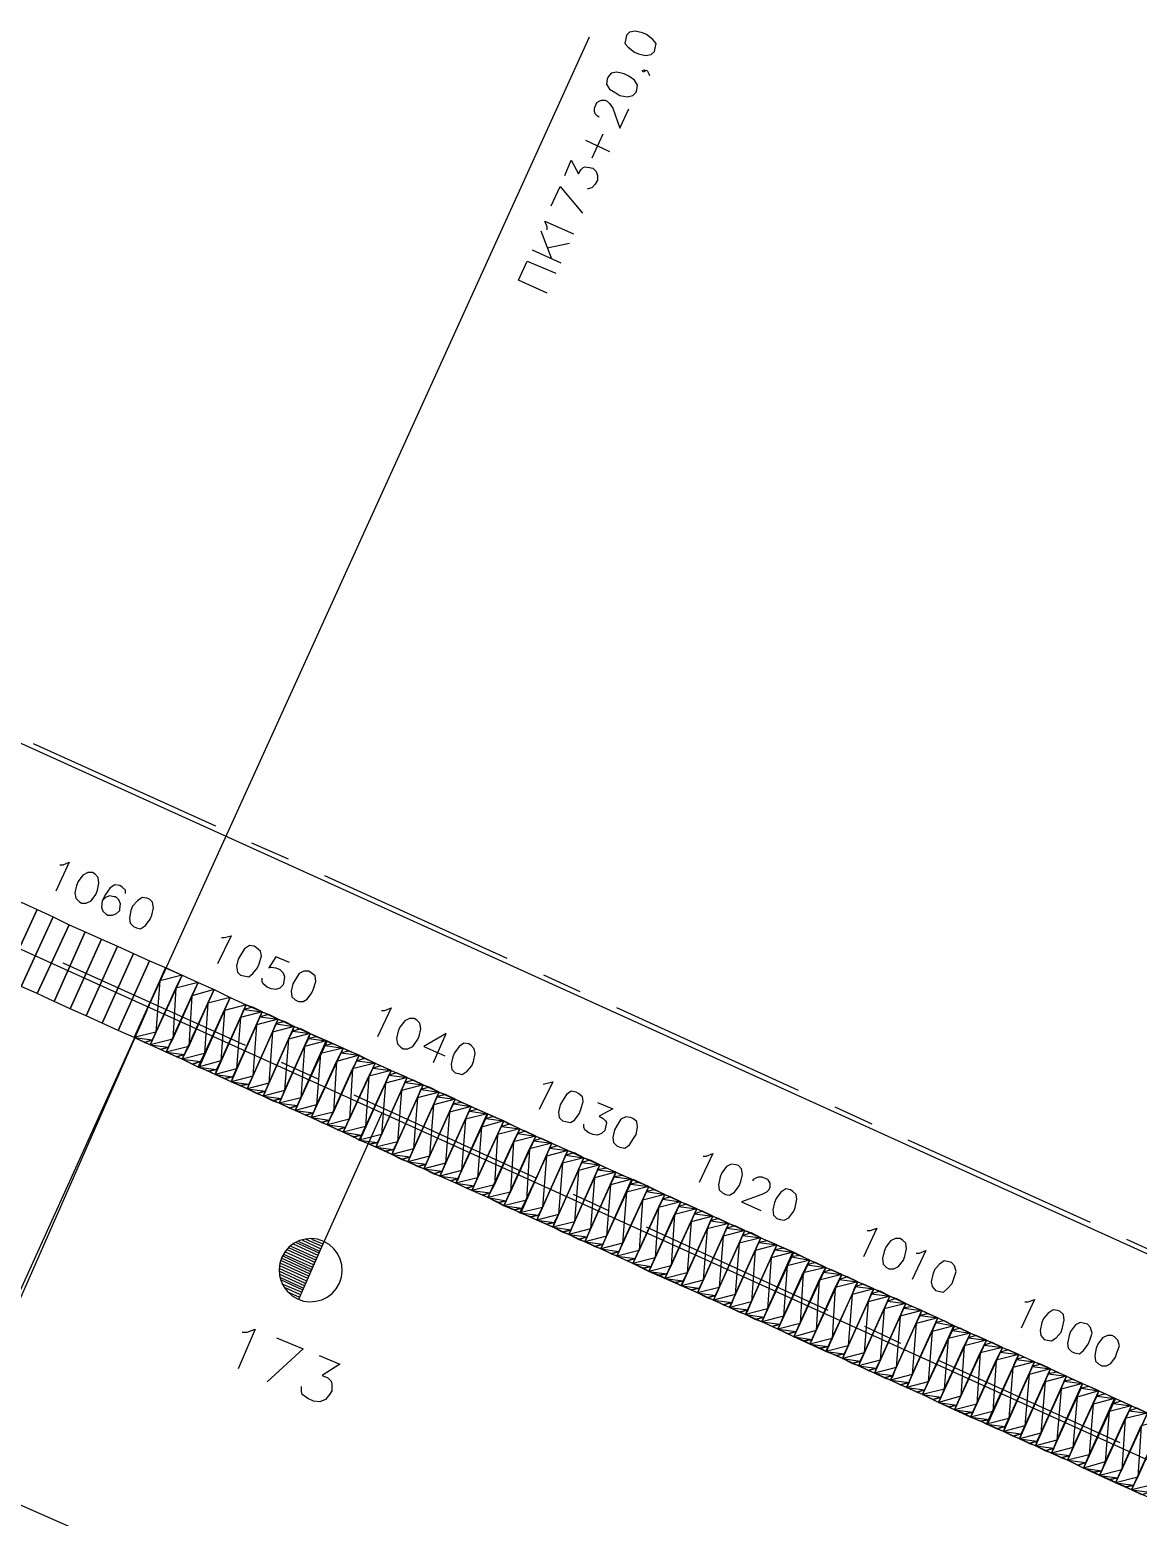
# Model space of a CAD drawing. Header units: millimetres. Extents: x 1 to 1188, y 1 to 840.
# Drawn here: x 347.3 to 435.3, y 552.1 to 670.1 of the extents above; entities that cross this region are included whole.
import ezdxf

# ---------------------------------------------------------------- set-up
doc = ezdxf.new("R2010")
doc.units = ezdxf.units.MM
doc.layers.add('GEOMETRY', color=7, linetype='Continuous')
doc.layers.add('TEXT_OUTLINE', color=7, linetype='Continuous')

msp = doc.modelspace()

# ---------------------------------------------------------------- linework, layer by layer
at = {"layer": 'GEOMETRY'}
for points in [[(46.62, 749.5), (449.59, 566.87)], [(40.2, 736.04), (457.65, 546.87)], [(356.88, 592.91), (391.74, 669.55)], [(396.06, 666.95), (396.12, 666.82), (395.99, 666.76), (395.93, 666.88), (396.06, 666.95), (396.31, 666.88), (396.44, 666.63), (396.5, 666.5)], [(392.5, 663.2), (392.37, 663.26), (392.18, 663.46), (392.12, 663.65), (392.12, 663.9), (392.31, 664.34), (392.5, 664.47), (392.69, 664.53), (392.94, 664.53), (393.14, 664.47), (393.33, 664.28), (393.58, 663.9), (394.15, 662.31), (394.85, 663.84)], [(391.42, 661.36), (393.33, 660.47)], [(391.93, 659.96), (392.82, 661.87)], [(389.77, 658.57), (390.28, 659.77), (390.85, 658.69), (391.04, 659.01), (391.23, 659.2), (391.36, 659.26), (391.74, 659.2), (391.99, 659.14), (392.25, 658.88), (392.37, 658.57), (392.37, 658.18), (392.18, 657.87), (391.93, 657.61), (391.8, 657.55), (391.55, 657.49)], [(388.69, 656.15), (389.39, 657.68), (391.17, 655.58)], [(388.37, 654.25), (388.37, 654.5), (388.18, 654.95), (390.47, 653.93)], [(387.87, 654.18), (388.69, 652.03)], [(387.17, 652.66), (389.45, 651.64)], [(390.15, 653.17), (388.37, 652.79)], [(388.37, 649.23), (386.09, 650.25), (386.79, 651.77), (389.07, 650.82)], [(362.08, 606.94), (347.61, 613.48)], [(367.86, 604.34), (364.94, 605.61)], [(349.7, 603.89), (349.96, 603.89), (350.46, 604.08), (349.38, 601.8)], [(385.2, 596.46), (370.72, 603)], [(354.91, 601.61), (354.91, 601.86), (354.65, 602.11), (354.46, 602.24), (354.08, 602.3), (353.7, 602.05), (353.32, 601.54), (353.07, 601.03), (353, 600.53), (353.13, 600.21), (353.38, 599.96), (353.51, 599.89), (353.89, 599.89), (354.21, 600.02), (354.46, 600.27), (354.46, 600.4), (354.53, 600.78), (354.4, 601.1), (354.15, 601.35), (354.02, 601.35), (353.64, 601.42), (353.32, 601.29), (353.07, 601.03)], [(350.46, 599.13), (347.92, 593.67)], [(362.53, 598.11), (362.78, 598.11), (363.29, 598.24), (362.21, 596.02)], [(364.43, 589.54), (349.96, 596.08)], [(364.43, 589.54), (349.96, 596.08)], [(367.93, 596.14), (366.85, 596.59), (366.28, 595.7), (366.47, 595.76), (366.85, 595.7), (367.16, 595.57), (367.42, 595.32), (367.54, 595), (367.48, 594.62), (367.42, 594.37), (367.16, 594.11), (366.85, 593.99), (366.47, 594.05), (366.15, 594.18), (365.83, 594.43), (365.77, 594.62), (365.77, 594.88)], [(390.98, 593.8), (388.12, 595.13)], [(356.62, 592.33), (339.61, 554.81)], [(356.62, 592.33), (339.99, 554.62)], [(363.23, 593.35), (360.75, 587.83)], [(375.23, 592.33), (375.48, 592.33), (375.99, 592.53), (374.91, 590.24)], [(408.31, 585.98), (393.9, 592.53)], [(379.36, 588.21), (380.37, 590.49), (378.59, 589.48), (380.24, 588.72)], [(370.21, 586.87), (367.29, 588.21)], [(370.21, 586.87), (367.29, 588.21)], [(375.99, 587.57), (373.51, 582.05)], [(388.06, 586.49), (388.37, 586.56), (388.82, 586.68), (387.74, 584.46)], [(387.55, 579), (373.07, 585.6)], [(387.55, 579), (373.07, 585.6)], [(369.64, 571.7), (375.29, 584.21)], [(392.37, 585.03), (393.58, 584.53), (392.5, 583.95), (392.82, 583.76), (393.01, 583.57), (393.07, 583.44), (393.01, 583.06), (392.94, 582.81), (392.69, 582.56), (392.37, 582.43), (391.99, 582.49), (391.68, 582.62), (391.36, 582.87), (391.29, 583.06), (391.29, 583.32)], [(414.15, 583.32), (411.23, 584.65)], [(388.75, 581.79), (386.28, 576.27)], [(431.49, 575.51), (417.01, 582.05)], [(400.76, 580.78), (401.01, 580.78), (401.52, 580.97), (400.44, 578.68)], [(404.69, 578.81), (404.76, 578.94), (404.95, 579.06), (405.14, 579.13), (405.39, 579.13), (405.84, 578.94), (405.96, 578.75), (406.03, 578.62), (406.03, 578.3), (405.96, 578.11), (405.77, 577.92), (405.39, 577.73), (403.8, 577.16), (405.33, 576.46)], [(393.33, 576.4), (390.47, 577.73)], [(393.33, 576.4), (390.47, 577.73)], [(401.52, 576.02), (399.04, 570.49)], [(410.66, 568.52), (396.25, 575.13)], [(410.66, 568.52), (396.25, 575.13)], [(413.77, 574.87), (414.03, 574.87), (414.53, 575.06), (413.46, 572.78)], [(370.02, 572.52), (367.93, 573.48)], [(370.08, 572.71), (368.05, 573.6)], [(370.21, 572.9), (368.24, 573.79)], [(370.28, 573.09), (368.43, 573.92)], [(370.66, 573.98), (368.63, 569.41)], [(370.34, 573.22), (368.69, 573.98)], [(370.4, 573.41), (368.94, 574.11)], [(370.53, 573.6), (369.26, 574.17)], [(370.59, 573.79), (369.7, 574.17)], [(437.27, 572.84), (434.35, 574.17)], [(369.51, 571.44), (367.29, 572.46)], [(369.58, 571.63), (367.35, 572.65)], [(369.7, 571.76), (367.42, 572.84)], [(369.77, 571.95), (367.48, 572.97)], [(369.83, 572.14), (367.61, 573.16)], [(369.96, 572.33), (367.74, 573.35)], [(417.65, 573.09), (417.9, 573.09), (418.41, 573.28), (417.33, 571)], [(369.39, 571.06), (367.16, 572.08)], [(369.26, 570.87), (367.16, 571.83)], [(369.2, 570.68), (367.16, 571.63)], [(369.13, 570.49), (367.16, 571.38)], [(369.45, 571.25), (367.23, 572.27)], [(369.01, 570.3), (367.23, 571.13)], [(368.94, 570.17), (367.29, 570.94)], [(368.88, 569.98), (367.35, 570.62)], [(368.75, 569.79), (367.54, 570.36)], [(368.69, 569.6), (367.8, 569.98)], [(414.28, 570.24), (411.8, 564.71)], [(426.28, 569.22), (426.54, 569.22), (427.04, 569.41), (425.97, 567.13)], [(364.18, 566.81), (364.56, 566.81), (365.2, 567.06), (363.86, 563.89)], [(416.44, 565.92), (413.58, 567.25)], [(416.44, 565.92), (413.58, 567.25)], [(366.91, 566.36), (369.01, 565.48), (366.15, 562.87)], [(370.28, 564.97), (371.93, 564.27), (370.53, 563.38), (370.97, 563.19), (371.23, 562.93), (371.29, 562.68), (371.29, 562.17), (371.1, 561.86), (370.78, 561.47), (370.34, 561.28), (369.83, 561.35), (369.39, 561.54), (368.94, 561.86), (368.88, 562.11), (368.88, 562.49)], [(433.84, 558.04), (419.36, 564.59)], [(433.84, 558.04), (419.36, 564.59)], [(427.04, 564.46), (424.57, 558.93)], [(339.1, 556.39), (488.07, 490.73)]]:
    msp.add_lwpolyline(points, dxfattribs=at)
for points in [[(394.6, 669.42), (394.53, 669.04), (394.79, 668.73), (395.29, 668.34), (395.61, 668.22), (396.18, 668.09), (396.63, 668.15), (396.88, 668.41), (396.95, 668.66), (397.01, 669.04), (396.76, 669.36), (396.25, 669.74), (395.93, 669.87), (395.36, 670), (394.91, 669.93), (394.66, 669.68)], [(393.14, 666.19), (393.07, 665.8), (393.33, 665.42), (393.83, 665.11), (394.15, 664.92), (394.72, 664.79), (395.17, 664.92), (395.42, 665.17), (395.48, 665.36), (395.55, 665.74), (395.29, 666.12), (394.85, 666.44), (394.47, 666.63), (393.9, 666.76), (393.45, 666.69), (393.2, 666.38)], [(352.31, 603.26), (351.92, 603.26), (351.54, 603.07), (351.16, 602.56), (351.03, 602.24), (350.91, 601.67), (350.97, 601.23), (351.23, 600.97), (351.42, 600.84), (351.8, 600.84), (352.18, 601.03), (352.56, 601.54), (352.69, 601.86), (352.81, 602.43), (352.75, 602.88), (352.5, 603.13)], [(346.65, 600.91), (347.92, 600.34), (345.38, 594.81), (344.11, 595.38)], [(356.62, 601.23), (356.24, 601.29), (355.86, 601.03), (355.48, 600.59), (355.35, 600.27), (355.23, 599.64), (355.29, 599.26), (355.54, 599), (355.8, 598.88), (356.12, 598.81), (356.5, 599.07), (356.88, 599.57), (357, 599.89), (357.13, 600.46), (357.07, 600.91), (356.81, 601.16)], [(347.92, 600.34), (349.19, 599.76), (346.65, 594.24), (345.38, 594.81)], [(349.19, 599.76), (350.46, 599.13), (347.92, 593.67), (346.65, 594.24)], [(350.46, 599.13), (351.73, 598.56), (349.26, 593.03), (347.92, 593.67)], [(351.73, 598.56), (353, 597.99), (350.53, 592.46), (349.26, 593.03)], [(353, 597.99), (354.27, 597.42), (351.8, 591.89), (350.53, 592.46)], [(354.27, 597.42), (355.54, 596.84), (353.07, 591.32), (351.8, 591.89)], [(365.13, 597.42), (364.75, 597.48), (364.37, 597.23), (364.05, 596.72), (363.86, 596.4), (363.73, 595.83), (363.8, 595.38), (364.05, 595.13), (364.31, 595.07), (364.69, 595), (365.01, 595.26), (365.39, 595.7), (365.51, 596.02), (365.7, 596.65), (365.64, 597.03), (365.32, 597.29)], [(355.54, 596.84), (356.81, 596.27), (354.34, 590.75), (353.07, 591.32)], [(356.81, 596.27), (358.15, 595.7), (355.61, 590.18), (354.34, 590.75)], [(358.15, 595.7), (359.42, 595.13), (356.88, 589.6), (355.61, 590.18)], [(359.42, 595.13), (360.69, 594.56), (358.15, 589.03), (356.88, 589.6)], [(359.42, 595.13), (357.64, 594.68), (357.32, 590.62)], [(358.08, 595.7), (359.42, 595.13), (357.64, 594.68)], [(359.42, 595.13), (360.69, 594.56), (358.91, 594.11)], [(369.45, 595.45), (369.07, 595.45), (368.69, 595.26), (368.37, 594.75), (368.18, 594.43), (368.05, 593.86), (368.12, 593.41), (368.37, 593.16), (368.63, 593.03), (369.01, 593.03), (369.32, 593.22), (369.7, 593.73), (369.83, 594.05), (370.02, 594.62), (369.96, 595.07), (369.64, 595.32)], [(357.64, 594.68), (357.32, 590.62), (355.61, 590.18)], [(358.91, 594.11), (358.66, 590.05), (356.88, 589.6)], [(360.69, 594.56), (361.96, 593.99), (359.42, 588.46), (358.15, 589.03)], [(360.69, 594.56), (358.91, 594.11), (358.66, 590.05)], [(361.96, 593.99), (363.23, 593.35), (360.69, 587.83), (359.42, 588.46)], [(361.96, 593.99), (360.18, 593.48), (359.93, 589.48)], [(360.69, 594.56), (361.96, 593.99), (360.18, 593.48)], [(361.96, 593.99), (363.23, 593.35), (361.45, 592.91)], [(360.18, 593.48), (359.93, 589.48), (358.15, 589.03)], [(361.45, 592.91), (361.19, 588.91), (359.42, 588.46)], [(362.78, 592.33), (362.47, 588.33), (360.69, 587.83)], [(363.23, 593.35), (364.5, 592.78), (362.02, 587.26), (360.75, 587.83)], [(363.23, 593.35), (361.45, 592.91), (361.19, 588.91)], [(364.5, 592.78), (365.77, 592.21), (363.29, 586.68), (362.02, 587.26)], [(364.5, 592.78), (362.78, 592.33), (362.47, 588.33)], [(363.23, 593.35), (364.5, 592.78), (362.78, 592.33)], [(364.31, 592.4), (365.77, 592.21), (364.05, 591.76)], [(364.5, 592.78), (365.01, 592.59), (364.31, 592.4)], [(365.01, 592.59), (364.31, 592.4), (365.77, 592.21)], [(364.05, 591.76), (363.73, 587.7), (362.02, 587.26)], [(365.77, 592.21), (367.04, 591.64), (364.56, 586.11), (363.29, 586.68)], [(365.32, 591.19), (365.01, 587.13), (363.29, 586.68)], [(365.77, 592.21), (364.05, 591.76), (363.73, 587.7)], [(367.04, 591.64), (368.31, 591.07), (365.83, 585.54), (364.56, 586.11)], [(367.04, 591.64), (365.32, 591.19), (365.01, 587.13)], [(365.58, 591.83), (367.04, 591.64), (365.32, 591.19)], [(365.77, 592.21), (366.28, 592.02), (365.58, 591.83)], [(366.28, 592.02), (365.58, 591.83), (367.04, 591.64)], [(366.85, 591.26), (368.31, 591.07), (366.59, 590.62)], [(367.04, 591.64), (367.54, 591.45), (366.85, 591.26)], [(367.54, 591.45), (366.85, 591.26), (368.31, 591.07)], [(377.83, 591.7), (377.45, 591.7), (377.07, 591.51), (376.69, 591), (376.56, 590.68), (376.43, 590.11), (376.5, 589.67), (376.75, 589.41), (376.94, 589.29), (377.32, 589.29), (377.71, 589.48), (378.09, 589.99), (378.21, 590.3), (378.34, 590.88), (378.28, 591.32), (378.02, 591.57)], [(357.32, 590.62), (355.61, 590.18), (357.07, 589.99)], [(355.61, 590.18), (357.07, 589.99), (356.43, 589.79)], [(356.43, 589.79), (357.07, 589.99), (356.88, 589.6)], [(358.66, 590.05), (356.88, 589.6), (358.34, 589.41)], [(366.59, 590.62), (366.28, 586.56), (364.56, 586.11)], [(368.31, 591.07), (369.58, 590.49), (367.1, 584.97), (365.83, 585.54)], [(367.86, 590.05), (367.54, 585.98), (365.83, 585.54)], [(368.31, 591.07), (366.59, 590.62), (366.28, 586.56)], [(369.58, 590.49), (370.91, 589.92), (368.37, 584.4), (367.1, 584.97)], [(369.58, 590.49), (367.86, 590.05), (367.54, 585.98)], [(368.18, 590.68), (369.58, 590.49), (367.86, 590.05)], [(368.31, 591.07), (368.82, 590.88), (368.18, 590.68)], [(368.82, 590.88), (368.18, 590.68), (369.58, 590.49)], [(369.45, 590.11), (370.85, 589.92), (369.13, 589.48)], [(369.58, 590.49), (370.08, 590.24), (369.45, 590.11)], [(370.08, 590.24), (369.45, 590.11), (370.85, 589.92)], [(356.88, 589.6), (358.34, 589.41), (357.7, 589.22)], [(357.7, 589.22), (358.34, 589.41), (358.15, 589.03)], [(359.93, 589.48), (358.15, 589.03), (359.61, 588.84)], [(358.15, 589.03), (359.61, 588.84), (358.97, 588.65)], [(358.97, 588.65), (359.61, 588.84), (359.42, 588.46)], [(361.19, 588.91), (359.42, 588.46), (360.88, 588.27)], [(369.13, 589.48), (368.82, 585.41), (367.1, 584.97)], [(370.91, 589.92), (372.18, 589.35), (369.64, 583.83), (368.37, 584.4)], [(370.4, 588.91), (370.08, 584.84), (368.37, 584.4)], [(370.85, 589.92), (369.13, 589.48), (368.82, 585.41)], [(372.18, 589.35), (373.45, 588.78), (370.91, 583.25), (369.64, 583.83)], [(372.18, 589.35), (370.4, 588.91), (370.08, 584.84)], [(370.72, 589.54), (372.18, 589.35), (370.4, 588.91)], [(370.85, 589.92), (371.36, 589.67), (370.72, 589.54)], [(371.36, 589.67), (370.72, 589.54), (372.18, 589.35)], [(371.99, 588.97), (373.45, 588.78), (371.67, 588.27)], [(372.18, 589.35), (372.63, 589.1), (371.99, 588.97)], [(372.63, 589.1), (371.99, 588.97), (373.45, 588.78)], [(382.15, 589.67), (381.77, 589.73), (381.39, 589.48), (381.01, 588.97), (380.88, 588.65), (380.75, 588.08), (380.82, 587.64), (381.07, 587.38), (381.33, 587.32), (381.64, 587.26), (382.02, 587.51), (382.4, 587.95), (382.53, 588.27), (382.66, 588.91), (382.59, 589.29), (382.34, 589.54)], [(359.42, 588.46), (360.88, 588.27), (360.24, 588.08)], [(360.24, 588.08), (360.88, 588.27), (360.69, 587.83)], [(362.47, 588.33), (360.69, 587.83), (362.15, 587.64)], [(360.69, 587.83), (362.15, 587.64), (361.51, 587.51)], [(361.51, 587.51), (362.15, 587.64), (362.02, 587.26)], [(363.73, 587.7), (362.02, 587.26), (363.42, 587.06)], [(371.67, 588.27), (371.42, 584.27), (369.64, 583.83)], [(373.45, 588.78), (374.72, 588.14), (372.18, 582.68), (370.91, 583.25)], [(372.94, 587.7), (372.69, 583.7), (370.91, 583.25)], [(373.45, 588.78), (371.67, 588.27), (371.42, 584.27)], [(374.72, 588.14), (375.99, 587.57), (373.51, 582.05), (372.18, 582.68)], [(374.72, 588.14), (372.94, 587.7), (372.69, 583.7)], [(373.26, 588.33), (374.72, 588.14), (372.94, 587.7)], [(373.45, 588.78), (373.89, 588.53), (373.26, 588.33)], [(373.89, 588.53), (373.26, 588.33), (374.72, 588.14)], [(374.53, 587.76), (375.99, 587.57), (374.21, 587.13)], [(374.72, 588.14), (375.17, 587.95), (374.53, 587.76)], [(375.17, 587.95), (374.53, 587.76), (375.99, 587.57)], [(362.02, 587.26), (363.42, 587.06), (362.78, 586.94)], [(362.78, 586.94), (363.42, 587.06), (363.29, 586.68)], [(365.01, 587.13), (363.29, 586.68), (364.69, 586.49)], [(363.29, 586.68), (364.69, 586.49), (364.05, 586.37)], [(364.05, 586.37), (364.69, 586.49), (364.56, 586.11)], [(366.28, 586.56), (364.56, 586.11), (366.02, 585.92)], [(374.21, 587.13), (373.96, 583.13), (372.18, 582.68)], [(375.55, 586.56), (375.23, 582.49), (373.45, 582.05)], [(375.99, 587.57), (377.26, 587), (374.78, 581.48), (373.51, 582.05)], [(375.99, 587.57), (374.21, 587.13), (373.96, 583.13)], [(377.26, 587), (378.53, 586.43), (376.05, 580.91), (374.78, 581.48)], [(377.26, 587), (375.55, 586.56), (375.23, 582.49)], [(375.8, 587.19), (377.26, 587), (375.55, 586.56)], [(375.99, 587.57), (376.43, 587.38), (375.8, 587.19)], [(376.43, 587.38), (375.8, 587.19), (377.26, 587)], [(378.53, 586.43), (379.8, 585.86), (377.32, 580.33), (376.05, 580.91)], [(378.53, 586.43), (376.82, 585.98), (376.5, 581.92)], [(377.07, 586.62), (378.53, 586.43), (376.82, 585.98)], [(377.26, 587), (377.77, 586.81), (377.07, 586.62)], [(377.77, 586.81), (377.07, 586.62), (378.53, 586.43)], [(378.53, 586.43), (379.04, 586.24), (378.34, 586.05)], [(364.56, 586.11), (366.02, 585.92), (365.32, 585.73)], [(365.32, 585.73), (366.02, 585.92), (365.83, 585.54)], [(367.54, 585.98), (365.83, 585.54), (367.29, 585.35)], [(365.83, 585.54), (367.29, 585.35), (366.59, 585.16)], [(366.59, 585.16), (367.29, 585.35), (367.1, 584.97)], [(368.82, 585.41), (367.1, 584.97), (368.56, 584.78)], [(376.82, 585.98), (376.5, 581.92), (374.78, 581.48)], [(378.09, 585.41), (377.77, 581.35), (376.05, 580.91)], [(379.8, 585.86), (381.07, 585.29), (378.59, 579.76), (377.32, 580.33)], [(379.8, 585.86), (378.09, 585.41), (377.77, 581.35)], [(378.34, 586.05), (379.8, 585.86), (378.09, 585.41)], [(379.04, 586.24), (378.34, 586.05), (379.8, 585.86)], [(381.07, 585.29), (382.34, 584.72), (379.86, 579.19), (378.59, 579.76)], [(381.07, 585.29), (379.36, 584.84), (379.04, 580.78)], [(379.61, 585.48), (381.07, 585.29), (379.36, 584.84)], [(379.8, 585.86), (380.31, 585.67), (379.61, 585.48)], [(380.31, 585.67), (379.61, 585.48), (381.07, 585.29)], [(381.07, 585.29), (381.58, 585.03), (380.94, 584.91)], [(390.66, 585.86), (390.28, 585.92), (389.9, 585.67), (389.58, 585.16), (389.39, 584.84), (389.26, 584.27), (389.33, 583.83), (389.58, 583.57), (389.83, 583.51), (390.21, 583.44), (390.53, 583.64), (390.91, 584.14), (391.04, 584.46), (391.23, 585.1), (391.17, 585.48), (390.85, 585.73)], [(367.1, 584.97), (368.56, 584.78), (367.93, 584.59)], [(367.93, 584.59), (368.56, 584.78), (368.37, 584.4)], [(370.08, 584.84), (368.37, 584.4), (369.83, 584.21)], [(368.37, 584.4), (369.83, 584.21), (369.2, 584.02)], [(369.2, 584.02), (369.83, 584.21), (369.64, 583.83)], [(371.42, 584.27), (369.64, 583.83), (371.1, 583.64)], [(379.36, 584.84), (379.04, 580.78), (377.32, 580.33)], [(380.63, 584.27), (380.31, 580.21), (378.59, 579.76)], [(382.34, 584.72), (383.67, 584.14), (381.13, 578.62), (379.86, 579.19)], [(382.34, 584.72), (380.63, 584.27), (380.31, 580.21)], [(380.94, 584.91), (382.34, 584.72), (380.63, 584.27)], [(381.58, 585.03), (380.94, 584.91), (382.34, 584.72)], [(383.67, 584.14), (384.94, 583.57), (382.4, 578.05), (381.13, 578.62)], [(383.61, 584.14), (381.9, 583.7), (381.58, 579.63)], [(382.21, 584.33), (383.61, 584.14), (381.9, 583.7)], [(382.34, 584.72), (382.85, 584.46), (382.21, 584.33)], [(382.85, 584.46), (382.21, 584.33), (383.61, 584.14)], [(383.67, 584.14), (384.12, 583.89), (383.48, 583.76)], [(369.64, 583.83), (371.1, 583.64), (370.47, 583.44)], [(370.47, 583.44), (371.1, 583.64), (370.91, 583.25)], [(372.69, 583.7), (370.91, 583.25), (372.37, 583.06)], [(370.91, 583.25), (372.37, 583.06), (371.74, 582.87)], [(371.74, 582.87), (372.37, 583.06), (372.18, 582.68)], [(373.96, 583.13), (372.18, 582.68), (373.64, 582.43)], [(381.9, 583.7), (381.58, 579.63), (379.86, 579.19)], [(383.17, 583.06), (382.85, 579.06), (381.13, 578.62)], [(384.94, 583.57), (386.21, 582.94), (383.67, 577.48), (382.4, 578.05)], [(384.94, 583.57), (383.17, 583.06), (382.85, 579.06)], [(383.48, 583.76), (384.94, 583.57), (383.17, 583.06)], [(384.12, 583.89), (383.48, 583.76), (384.94, 583.57)], [(386.21, 582.94), (387.48, 582.37), (384.94, 576.84), (383.67, 577.48)], [(386.21, 582.94), (384.44, 582.49), (384.18, 578.49)], [(384.75, 583.13), (386.21, 582.94), (384.44, 582.49)], [(384.94, 583.57), (385.39, 583.32), (384.75, 583.13)], [(385.39, 583.32), (384.75, 583.13), (386.21, 582.94)], [(386.21, 582.94), (386.66, 582.75), (386.02, 582.56)], [(394.98, 583.83), (394.6, 583.89), (394.22, 583.7), (393.9, 583.19), (393.71, 582.87), (393.58, 582.24), (393.64, 581.86), (393.9, 581.6), (394.15, 581.48), (394.53, 581.41), (394.91, 581.67), (395.23, 582.18), (395.42, 582.49), (395.55, 583.06), (395.48, 583.51), (395.17, 583.76)], [(372.18, 582.68), (373.64, 582.43), (373.01, 582.3)], [(373.01, 582.3), (373.64, 582.43), (373.45, 582.05)], [(375.23, 582.49), (373.45, 582.05), (374.91, 581.86)], [(373.45, 582.05), (374.91, 581.86), (374.28, 581.73)], [(374.28, 581.73), (374.91, 581.86), (374.78, 581.48)], [(376.5, 581.92), (374.78, 581.48), (376.18, 581.29)], [(384.44, 582.49), (384.18, 578.49), (382.4, 578.05)], [(385.71, 581.92), (385.45, 577.92), (383.67, 577.48)], [(387.48, 582.37), (388.75, 581.79), (386.28, 576.27), (384.94, 576.84)], [(387.48, 582.37), (385.71, 581.92), (385.45, 577.92)], [(386.02, 582.56), (387.48, 582.37), (385.71, 581.92)], [(386.66, 582.75), (386.02, 582.56), (387.48, 582.37)], [(388.75, 581.79), (390.02, 581.22), (387.55, 575.7), (386.28, 576.27)], [(388.75, 581.79), (386.98, 581.35), (386.72, 577.29)], [(387.29, 581.98), (388.75, 581.79), (386.98, 581.35)], [(387.48, 582.37), (387.93, 582.18), (387.29, 581.98)], [(387.93, 582.18), (387.29, 581.98), (388.75, 581.79)], [(388.75, 581.79), (389.2, 581.6), (388.56, 581.41)], [(374.78, 581.48), (376.18, 581.29), (375.55, 581.16)], [(375.55, 581.16), (376.18, 581.29), (376.05, 580.91)], [(377.77, 581.35), (376.05, 580.91), (377.51, 580.71)], [(376.05, 580.91), (377.51, 580.71), (376.82, 580.52)], [(376.82, 580.52), (377.51, 580.71), (377.32, 580.33)], [(379.04, 580.78), (377.32, 580.33), (378.78, 580.14)], [(386.98, 581.35), (386.72, 577.29), (384.94, 576.84)], [(388.31, 580.78), (387.99, 576.71), (386.21, 576.27)], [(390.02, 581.22), (391.29, 580.65), (388.82, 575.13), (387.55, 575.7)], [(390.02, 581.22), (388.31, 580.78), (387.99, 576.71)], [(388.56, 581.41), (390.02, 581.22), (388.31, 580.78)], [(389.2, 581.6), (388.56, 581.41), (390.02, 581.22)], [(391.29, 580.65), (392.56, 580.08), (390.09, 574.56), (388.82, 575.13)], [(391.29, 580.65), (389.58, 580.21), (389.26, 576.14)], [(389.83, 580.84), (391.29, 580.65), (389.58, 580.21)], [(390.02, 581.22), (390.53, 581.03), (389.83, 580.84)], [(390.53, 581.03), (389.83, 580.84), (391.29, 580.65)], [(391.29, 580.65), (391.8, 580.46), (391.1, 580.27)], [(377.32, 580.33), (378.78, 580.14), (378.09, 579.95)], [(378.09, 579.95), (378.78, 580.14), (378.59, 579.76)], [(380.31, 580.21), (378.59, 579.76), (380.05, 579.57)], [(378.59, 579.76), (380.05, 579.57), (379.36, 579.38)], [(379.36, 579.38), (380.05, 579.57), (379.86, 579.19)], [(381.58, 579.63), (379.86, 579.19), (381.33, 579)], [(389.58, 580.21), (389.26, 576.14), (387.55, 575.7)], [(390.85, 579.63), (390.53, 575.57), (388.82, 575.13)], [(392.56, 580.08), (393.83, 579.51), (391.36, 573.98), (390.09, 574.56)], [(392.56, 580.08), (390.85, 579.63), (390.53, 575.57)], [(391.1, 580.27), (392.56, 580.08), (390.85, 579.63)], [(391.8, 580.46), (391.1, 580.27), (392.56, 580.08)], [(393.83, 579.51), (395.1, 578.94), (392.63, 573.41), (391.36, 573.98)], [(393.83, 579.51), (392.12, 579.06), (391.8, 575)], [(392.37, 579.7), (393.83, 579.51), (392.12, 579.06)], [(392.56, 580.08), (393.07, 579.83), (392.37, 579.7)], [(393.07, 579.83), (392.37, 579.7), (393.83, 579.51)], [(393.83, 579.51), (394.34, 579.25), (393.71, 579.13)], [(403.36, 580.08), (402.98, 580.14), (402.6, 579.95), (402.22, 579.44), (402.09, 579.13), (401.96, 578.49), (402.03, 578.11), (402.28, 577.86), (402.53, 577.73), (402.85, 577.67), (403.23, 577.92), (403.61, 578.43), (403.74, 578.75), (403.87, 579.32), (403.8, 579.76), (403.55, 580.02)], [(379.86, 579.19), (381.33, 579), (380.69, 578.81)], [(380.69, 578.81), (381.33, 579), (381.13, 578.62)], [(382.85, 579.06), (381.13, 578.62), (382.59, 578.43)], [(381.13, 578.62), (382.59, 578.43), (381.96, 578.24)], [(381.96, 578.24), (382.59, 578.43), (382.4, 578.05)], [(384.18, 578.49), (382.4, 578.05), (383.86, 577.86)], [(392.12, 579.06), (391.8, 575), (390.09, 574.56)], [(393.39, 578.49), (393.07, 574.43), (391.36, 573.98)], [(395.17, 578.94), (396.44, 578.37), (393.9, 572.84), (392.63, 573.41)], [(395.1, 578.94), (393.39, 578.49), (393.07, 574.43)], [(393.71, 579.13), (395.1, 578.94), (393.39, 578.49)], [(394.34, 579.25), (393.71, 579.13), (395.1, 578.94)], [(396.44, 578.37), (397.71, 577.73), (395.17, 572.27), (393.9, 572.84)], [(396.44, 578.37), (394.66, 577.92), (394.34, 573.86)], [(394.98, 578.56), (396.44, 578.37), (394.66, 577.92)], [(395.1, 578.94), (395.61, 578.68), (394.98, 578.56)], [(395.61, 578.68), (394.98, 578.56), (396.44, 578.37)], [(396.44, 578.37), (396.88, 578.11), (396.25, 577.98)], [(407.68, 578.11), (407.3, 578.18), (406.92, 577.92), (406.53, 577.41), (406.41, 577.09), (406.28, 576.52), (406.34, 576.08), (406.6, 575.83), (406.85, 575.76), (407.17, 575.7), (407.55, 575.89), (407.93, 576.4), (408.06, 576.71), (408.18, 577.35), (408.12, 577.73), (407.87, 577.98)], [(382.4, 578.05), (383.86, 577.86), (383.23, 577.67)], [(383.23, 577.67), (383.86, 577.86), (383.67, 577.48)], [(385.45, 577.92), (383.67, 577.48), (385.13, 577.22)], [(383.67, 577.48), (385.13, 577.22), (384.5, 577.09)], [(384.5, 577.09), (385.13, 577.22), (384.94, 576.84)], [(386.72, 577.29), (384.94, 576.84), (386.4, 576.65)], [(394.66, 577.92), (394.34, 573.86), (392.63, 573.41)], [(395.93, 577.29), (395.68, 573.28), (393.9, 572.84)], [(397.71, 577.73), (398.98, 577.16), (396.44, 571.63), (395.17, 572.27)], [(397.71, 577.73), (395.93, 577.29), (395.68, 573.28)], [(396.25, 577.98), (397.71, 577.73), (395.93, 577.29)], [(396.88, 578.11), (396.25, 577.98), (397.71, 577.73)], [(398.98, 577.16), (400.25, 576.59), (397.71, 571.06), (396.44, 571.63)], [(398.98, 577.16), (397.2, 576.71), (396.95, 572.71)], [(397.52, 577.35), (398.98, 577.16), (397.2, 576.71)], [(397.71, 577.73), (398.15, 577.54), (397.52, 577.35)], [(398.15, 577.54), (397.52, 577.35), (398.98, 577.16)], [(398.98, 577.16), (399.42, 576.97), (398.79, 576.78)], [(384.94, 576.84), (386.4, 576.65), (385.77, 576.52)], [(385.77, 576.52), (386.4, 576.65), (386.21, 576.27)], [(387.99, 576.71), (386.21, 576.27), (387.68, 576.08)], [(386.21, 576.27), (387.68, 576.08), (387.04, 575.95)], [(387.04, 575.95), (387.68, 576.08), (387.55, 575.7)], [(389.26, 576.14), (387.55, 575.7), (388.94, 575.51)], [(397.2, 576.71), (396.95, 572.71), (395.17, 572.27)], [(398.47, 576.14), (398.22, 572.08), (396.44, 571.63)], [(400.25, 576.59), (401.52, 576.02), (399.04, 570.49), (397.71, 571.06)], [(400.25, 576.59), (398.47, 576.14), (398.22, 572.08)], [(398.79, 576.78), (400.25, 576.59), (398.47, 576.14)], [(399.42, 576.97), (398.79, 576.78), (400.25, 576.59)], [(401.52, 576.02), (402.79, 575.44), (400.31, 569.92), (399.04, 570.49)], [(401.52, 576.02), (399.8, 575.57), (399.49, 571.51)], [(400.06, 576.21), (401.52, 576.02), (399.8, 575.57)], [(400.25, 576.59), (400.69, 576.4), (400.06, 576.21)], [(400.69, 576.4), (400.06, 576.21), (401.52, 576.02)], [(401.52, 576.02), (401.96, 575.83), (401.33, 575.63)], [(401.96, 575.83), (401.33, 575.63), (402.79, 575.44)], [(387.55, 575.7), (388.94, 575.51), (388.31, 575.38)], [(388.31, 575.38), (388.94, 575.51), (388.82, 575.13)], [(390.53, 575.57), (388.82, 575.13), (390.28, 574.94)], [(388.82, 575.13), (390.28, 574.94), (389.58, 574.75)], [(389.58, 574.75), (390.28, 574.94), (390.09, 574.56)], [(391.8, 575), (390.09, 574.56), (391.55, 574.36)], [(399.8, 575.57), (399.49, 571.51), (397.71, 571.06)], [(401.07, 575), (400.76, 570.94), (399.04, 570.49)], [(402.79, 575.44), (404.06, 574.87), (401.58, 569.35), (400.31, 569.92)], [(402.79, 575.44), (401.07, 575), (400.76, 570.94)], [(401.33, 575.63), (402.79, 575.44), (401.07, 575)], [(404.06, 574.87), (405.33, 574.3), (402.85, 568.78), (401.58, 569.35)], [(404.06, 574.87), (402.34, 574.43), (402.03, 570.36)], [(402.6, 575.06), (404.06, 574.87), (402.34, 574.43)], [(402.79, 575.44), (403.3, 575.25), (402.6, 575.06)], [(403.3, 575.25), (402.6, 575.06), (404.06, 574.87)], [(404.06, 574.87), (404.57, 574.68), (403.87, 574.49)], [(404.57, 574.68), (403.87, 574.49), (405.33, 574.3)], [(390.09, 574.56), (391.55, 574.36), (390.85, 574.17)], [(390.85, 574.17), (391.55, 574.36), (391.36, 573.98)], [(393.07, 574.43), (391.36, 573.98), (392.82, 573.79)], [(391.36, 573.98), (392.82, 573.79), (392.12, 573.6)], [(392.12, 573.6), (392.82, 573.79), (392.63, 573.41)], [(394.34, 573.86), (392.63, 573.41), (394.09, 573.22)], [(402.34, 574.43), (402.03, 570.36), (400.31, 569.92)], [(403.61, 573.86), (403.3, 569.79), (401.58, 569.35)], [(405.33, 574.3), (406.6, 573.73), (404.12, 568.21), (402.85, 568.78)], [(405.33, 574.3), (403.61, 573.86), (403.3, 569.79)], [(403.87, 574.49), (405.33, 574.3), (403.61, 573.86)], [(406.6, 573.73), (407.93, 573.16), (405.39, 567.63), (404.12, 568.21)], [(406.6, 573.73), (404.88, 573.28), (404.57, 569.22)], [(405.2, 573.92), (406.6, 573.73), (404.88, 573.28)], [(405.33, 574.3), (405.84, 574.05), (405.2, 573.92)], [(405.84, 574.05), (405.2, 573.92), (406.6, 573.73)], [(406.6, 573.73), (407.11, 573.48), (406.47, 573.35)], [(407.11, 573.48), (406.47, 573.35), (407.87, 573.16)], [(416.38, 574.24), (416, 574.24), (415.61, 574.05), (415.23, 573.54), (415.11, 573.22), (414.98, 572.65), (415.04, 572.21), (415.3, 571.95), (415.49, 571.83), (415.87, 571.83), (416.25, 572.02), (416.63, 572.52), (416.76, 572.84), (416.88, 573.41), (416.82, 573.86), (416.57, 574.11)], [(392.63, 573.41), (394.09, 573.22), (393.45, 573.03)], [(393.45, 573.03), (394.09, 573.22), (393.9, 572.84)], [(395.68, 573.28), (393.9, 572.84), (395.36, 572.65)], [(393.9, 572.84), (395.36, 572.65), (394.72, 572.46)], [(394.72, 572.46), (395.36, 572.65), (395.17, 572.27)], [(396.95, 572.71), (395.17, 572.27), (396.63, 572.02)], [(404.88, 573.28), (404.57, 569.22), (402.85, 568.78)], [(406.15, 572.71), (405.84, 568.65), (404.12, 568.21)], [(407.93, 573.16), (409.2, 572.52), (406.66, 567.06), (405.39, 567.63)], [(407.87, 573.16), (406.15, 572.71), (405.84, 568.65)], [(406.47, 573.35), (407.87, 573.16), (406.15, 572.71)], [(409.2, 572.52), (410.47, 571.95), (407.93, 566.43), (406.66, 567.06)], [(409.2, 572.52), (407.42, 572.08), (407.11, 568.08)], [(407.74, 572.78), (409.2, 572.52), (407.42, 572.08)], [(407.87, 573.16), (408.38, 572.9), (407.74, 572.78)], [(408.38, 572.9), (407.74, 572.78), (409.2, 572.52)], [(409.2, 572.52), (409.65, 572.33), (409.01, 572.14)], [(409.65, 572.33), (409.01, 572.14), (410.47, 571.95)], [(420.25, 572.4), (419.87, 572.46), (419.49, 572.21), (419.11, 571.76), (418.98, 571.38), (418.85, 570.81), (418.92, 570.43), (419.17, 570.11), (419.43, 570.05), (419.81, 569.98), (420.12, 570.24), (420.5, 570.68), (420.63, 571.06), (420.82, 571.63), (420.69, 572.08), (420.44, 572.33)], [(395.17, 572.27), (396.63, 572.02), (395.99, 571.89)], [(395.99, 571.89), (396.63, 572.02), (396.44, 571.63)], [(398.22, 572.08), (396.44, 571.63), (397.9, 571.44)], [(396.44, 571.63), (397.9, 571.44), (397.26, 571.32)], [(397.26, 571.32), (397.9, 571.44), (397.71, 571.06)], [(399.49, 571.51), (397.71, 571.06), (399.17, 570.87)], [(407.42, 572.08), (407.11, 568.08), (405.39, 567.63)], [(408.69, 571.51), (408.44, 567.51), (406.66, 567.06)], [(410.47, 571.95), (411.74, 571.38), (409.2, 565.86), (407.93, 566.43)], [(410.47, 571.95), (408.69, 571.51), (408.44, 567.51)], [(409.01, 572.14), (410.47, 571.95), (408.69, 571.51)], [(411.74, 571.38), (413.01, 570.81), (410.47, 565.28), (409.2, 565.86)], [(411.74, 571.38), (409.96, 570.94), (409.71, 566.93)], [(410.28, 571.57), (411.74, 571.38), (409.96, 570.94)], [(410.47, 571.95), (410.92, 571.76), (410.28, 571.57)], [(410.92, 571.76), (410.28, 571.57), (411.74, 571.38)], [(411.74, 571.38), (412.19, 571.19), (411.55, 571)], [(412.19, 571.19), (411.55, 571), (413.01, 570.81)], [(397.71, 571.06), (399.17, 570.87), (398.53, 570.74)], [(398.53, 570.74), (399.17, 570.87), (398.98, 570.49)], [(400.76, 570.94), (399.04, 570.49), (400.44, 570.3)], [(399.04, 570.49), (400.44, 570.3), (399.8, 570.17)], [(399.8, 570.17), (400.44, 570.3), (400.31, 569.92)], [(402.03, 570.36), (400.31, 569.92), (401.71, 569.73)], [(400.31, 569.92), (401.71, 569.73), (401.07, 569.54)], [(409.96, 570.94), (409.71, 566.93), (407.93, 566.43)], [(411.23, 570.36), (410.98, 566.3), (409.2, 565.86)], [(413.01, 570.81), (414.28, 570.24), (411.8, 564.71), (410.53, 565.28)], [(413.01, 570.81), (411.23, 570.36), (410.98, 566.3)], [(411.55, 571), (413.01, 570.81), (411.23, 570.36)], [(414.28, 570.24), (415.55, 569.67), (413.08, 564.14), (411.8, 564.71)], [(414.28, 570.24), (412.57, 569.79), (412.25, 565.73)], [(412.82, 570.43), (414.28, 570.24), (412.57, 569.79)], [(413.01, 570.81), (413.46, 570.62), (412.82, 570.43)], [(413.46, 570.62), (412.82, 570.43), (414.28, 570.24)], [(414.28, 570.24), (414.79, 570.05), (414.09, 569.86)], [(414.79, 570.05), (414.09, 569.86), (415.55, 569.67)], [(401.07, 569.54), (401.71, 569.73), (401.58, 569.35)], [(403.3, 569.79), (401.58, 569.35), (403.04, 569.16)], [(401.58, 569.35), (403.04, 569.16), (402.34, 568.97)], [(402.34, 568.97), (403.04, 569.16), (402.85, 568.78)], [(404.57, 569.22), (402.85, 568.78), (404.31, 568.59)], [(402.85, 568.78), (404.31, 568.59), (403.61, 568.4)], [(412.57, 569.79), (412.25, 565.73), (410.47, 565.28)], [(413.84, 569.22), (413.52, 565.16), (411.8, 564.71)], [(415.55, 569.67), (416.82, 569.09), (414.34, 563.57), (413.08, 564.14)], [(415.55, 569.67), (413.84, 569.22), (413.52, 565.16)], [(414.09, 569.86), (415.55, 569.67), (413.84, 569.22)], [(416.82, 569.09), (418.09, 568.52), (415.61, 563), (414.34, 563.57)], [(416.82, 569.09), (415.11, 568.65), (414.79, 564.59)], [(415.36, 569.28), (416.82, 569.09), (415.11, 568.65)], [(415.55, 569.67), (416.06, 569.48), (415.36, 569.28)], [(416.06, 569.48), (415.36, 569.28), (416.82, 569.09)], [(416.82, 569.09), (417.33, 568.84), (416.63, 568.71)], [(417.33, 568.84), (416.63, 568.71), (418.09, 568.52)], [(403.61, 568.4), (404.31, 568.59), (404.12, 568.21)], [(405.84, 568.65), (404.12, 568.21), (405.58, 568.01)], [(404.12, 568.21), (405.58, 568.01), (404.88, 567.82)], [(404.88, 567.82), (405.58, 568.01), (405.39, 567.63)], [(407.11, 568.08), (405.39, 567.63), (406.85, 567.44)], [(405.39, 567.63), (406.85, 567.44), (406.22, 567.25)], [(415.11, 568.65), (414.79, 564.59), (413.08, 564.14)], [(416.38, 568.08), (416.06, 564.01), (414.34, 563.57)], [(418.09, 568.52), (419.36, 567.95), (416.88, 562.43), (415.61, 563)], [(418.09, 568.52), (416.38, 568.08), (416.06, 564.01)], [(416.63, 568.71), (418.09, 568.52), (416.38, 568.08)], [(419.36, 567.95), (420.69, 567.32), (418.15, 561.86), (416.88, 562.43)], [(419.36, 567.95), (417.65, 567.51), (417.33, 563.44)], [(417.96, 568.14), (419.36, 567.95), (417.65, 567.51)], [(418.09, 568.52), (418.6, 568.27), (417.96, 568.14)], [(418.6, 568.27), (417.96, 568.14), (419.36, 567.95)], [(419.23, 567.57), (420.63, 567.32), (418.92, 566.87)], [(419.36, 567.95), (419.87, 567.7), (419.23, 567.57)], [(419.87, 567.7), (419.23, 567.57), (420.63, 567.32)], [(428.89, 568.52), (428.51, 568.59), (428.12, 568.33), (427.74, 567.89), (427.62, 567.57), (427.49, 566.93), (427.55, 566.55), (427.81, 566.24), (428.06, 566.17), (428.38, 566.11), (428.76, 566.36), (429.14, 566.81), (429.27, 567.19), (429.39, 567.76), (429.33, 568.21), (429.08, 568.46)], [(431.04, 567.51), (430.66, 567.57), (430.28, 567.38), (429.9, 566.87), (429.78, 566.55), (429.65, 565.92), (429.71, 565.54), (429.97, 565.28), (430.22, 565.16), (430.6, 565.09), (430.92, 565.35), (431.3, 565.86), (431.43, 566.17), (431.62, 566.74), (431.49, 567.19), (431.24, 567.44)], [(406.22, 567.25), (406.85, 567.44), (406.66, 567.06)], [(408.44, 567.51), (406.66, 567.06), (408.12, 566.87)], [(406.66, 567.06), (408.12, 566.87), (407.49, 566.68)], [(407.49, 566.68), (408.12, 566.87), (407.93, 566.43)], [(409.71, 566.93), (407.93, 566.43), (409.39, 566.24)], [(407.93, 566.43), (409.39, 566.24), (408.76, 566.11)], [(417.65, 567.51), (417.33, 563.44), (415.61, 563)], [(418.92, 566.87), (418.6, 562.87), (416.88, 562.43)], [(420.69, 567.32), (421.96, 566.74), (419.43, 561.22), (418.15, 561.86)], [(420.63, 567.32), (418.92, 566.87), (418.6, 562.87)], [(421.96, 566.74), (423.23, 566.17), (420.69, 560.65), (419.43, 561.22)], [(421.96, 566.74), (420.19, 566.3), (419.87, 562.3)], [(420.5, 566.93), (421.96, 566.74), (420.19, 566.3)], [(420.63, 567.32), (421.14, 567.13), (420.5, 566.93)], [(421.14, 567.13), (420.5, 566.93), (421.96, 566.74)], [(421.96, 566.74), (422.41, 566.55), (421.77, 566.36)], [(422.41, 566.55), (421.77, 566.36), (423.23, 566.17)], [(433.2, 566.55), (432.82, 566.55), (432.44, 566.36), (432.06, 565.86), (431.93, 565.54), (431.81, 564.97), (431.87, 564.52), (432.13, 564.27), (432.38, 564.14), (432.76, 564.14), (433.08, 564.33), (433.46, 564.84), (433.58, 565.16), (433.78, 565.73), (433.65, 566.17), (433.39, 566.43)], [(408.76, 566.11), (409.39, 566.24), (409.2, 565.86)], [(410.98, 566.3), (409.2, 565.86), (410.66, 565.67)], [(409.2, 565.86), (410.66, 565.67), (410.03, 565.54)], [(410.03, 565.54), (410.66, 565.67), (410.47, 565.28)], [(412.25, 565.73), (410.47, 565.28), (411.93, 565.09)], [(410.47, 565.28), (411.93, 565.09), (411.3, 564.97)], [(420.19, 566.3), (419.87, 562.3), (418.15, 561.86)], [(421.46, 565.73), (421.2, 561.73), (419.43, 561.22)], [(423.23, 566.17), (424.5, 565.6), (421.96, 560.08), (420.69, 560.65)], [(423.23, 566.17), (421.46, 565.73), (421.2, 561.73)], [(421.77, 566.36), (423.23, 566.17), (421.46, 565.73)], [(424.5, 565.6), (425.78, 565.03), (423.3, 559.51), (421.96, 560.08)], [(424.5, 565.6), (422.73, 565.16), (422.47, 561.09)], [(423.04, 565.79), (424.5, 565.6), (422.73, 565.16)], [(423.23, 566.17), (423.68, 565.98), (423.04, 565.79)], [(423.68, 565.98), (423.04, 565.79), (424.5, 565.6)], [(424.31, 565.22), (425.78, 565.03), (424, 564.59)], [(424.5, 565.6), (424.95, 565.41), (424.31, 565.22)], [(424.95, 565.41), (424.31, 565.22), (425.78, 565.03)], [(411.3, 564.97), (411.93, 565.09), (411.8, 564.71)], [(413.52, 565.16), (411.8, 564.71), (413.2, 564.52)], [(411.8, 564.71), (413.2, 564.52), (412.57, 564.33)], [(412.57, 564.33), (413.2, 564.52), (413.08, 564.14)], [(414.79, 564.59), (413.08, 564.14), (414.47, 563.95)], [(413.08, 564.14), (414.47, 563.95), (413.84, 563.76)], [(416.06, 564.01), (414.34, 563.57), (415.81, 563.38)], [(422.73, 565.16), (422.47, 561.09), (420.69, 560.65)], [(424, 564.59), (423.74, 560.52), (421.96, 560.08)], [(425.33, 564.01), (425.01, 559.95), (423.23, 559.51)], [(425.78, 565.03), (427.04, 564.46), (424.57, 558.93), (423.3, 559.51)], [(425.78, 565.03), (424, 564.59), (423.74, 560.52)], [(427.04, 564.46), (428.31, 563.89), (425.84, 558.36), (424.57, 558.93)], [(427.04, 564.46), (425.33, 564.01), (425.01, 559.95)], [(425.58, 564.65), (427.04, 564.46), (425.33, 564.01)], [(425.78, 565.03), (426.22, 564.84), (425.58, 564.65)], [(426.22, 564.84), (425.58, 564.65), (427.04, 564.46)], [(426.85, 564.08), (428.31, 563.89), (426.6, 563.44)], [(427.04, 564.46), (427.55, 564.27), (426.85, 564.08)], [(427.55, 564.27), (426.85, 564.08), (428.31, 563.89)], [(413.84, 563.76), (414.47, 563.95), (414.34, 563.57)], [(414.34, 563.57), (415.81, 563.38), (415.11, 563.19)], [(415.11, 563.19), (415.81, 563.38), (415.61, 563)], [(417.33, 563.44), (415.61, 563), (417.08, 562.81)], [(415.61, 563), (417.08, 562.81), (416.38, 562.62)], [(418.6, 562.87), (416.88, 562.43), (418.34, 562.24)], [(426.6, 563.44), (426.28, 559.38), (424.57, 558.93)], [(428.31, 563.89), (429.58, 563.32), (427.11, 557.79), (425.84, 558.36)], [(427.87, 562.87), (427.55, 558.81), (425.84, 558.36)], [(428.31, 563.89), (426.6, 563.44), (426.28, 559.38)], [(429.58, 563.32), (430.85, 562.74), (428.38, 557.22), (427.11, 557.79)], [(429.58, 563.32), (427.87, 562.87), (427.55, 558.81)], [(428.12, 563.51), (429.58, 563.32), (427.87, 562.87)], [(428.31, 563.89), (428.82, 563.63), (428.12, 563.51)], [(428.82, 563.63), (428.12, 563.51), (429.58, 563.32)], [(429.39, 562.93), (430.85, 562.74), (429.14, 562.3)], [(429.58, 563.32), (430.09, 563.06), (429.39, 562.93)], [(430.09, 563.06), (429.39, 562.93), (430.85, 562.74)], [(416.38, 562.62), (417.08, 562.81), (416.88, 562.43)], [(416.88, 562.43), (418.34, 562.24), (417.71, 562.05)], [(417.71, 562.05), (418.34, 562.24), (418.15, 561.86)], [(419.87, 562.3), (418.15, 561.86), (419.62, 561.66)], [(418.15, 561.86), (419.62, 561.66), (418.98, 561.47)], [(418.98, 561.47), (419.62, 561.66), (419.43, 561.22)], [(421.2, 561.73), (419.43, 561.22), (420.88, 561.03)], [(429.14, 562.3), (428.82, 558.24), (427.11, 557.79)], [(430.85, 562.74), (432.13, 562.17), (429.65, 556.65), (428.38, 557.22)], [(430.41, 561.66), (430.09, 557.66), (428.38, 557.22)], [(430.85, 562.74), (429.14, 562.3), (428.82, 558.24)], [(432.13, 562.17), (433.46, 561.54), (430.92, 556.01), (429.65, 556.65)], [(432.13, 562.17), (430.41, 561.66), (430.09, 557.66)], [(430.73, 562.36), (432.13, 562.17), (430.41, 561.66)], [(430.85, 562.74), (431.36, 562.49), (430.73, 562.36)], [(431.36, 562.49), (430.73, 562.36), (432.13, 562.17)], [(432, 561.73), (433.39, 561.54), (431.68, 561.09)], [(432.13, 562.17), (432.63, 561.92), (432, 561.73)], [(432.63, 561.92), (432, 561.73), (433.39, 561.54)], [(419.43, 561.22), (420.88, 561.03), (420.25, 560.9)], [(420.25, 560.9), (420.88, 561.03), (420.69, 560.65)], [(422.47, 561.09), (420.69, 560.65), (422.16, 560.46)], [(420.69, 560.65), (422.16, 560.46), (421.52, 560.33)], [(423.74, 560.52), (421.96, 560.08), (423.43, 559.89)], [(431.68, 561.09), (431.36, 557.09), (429.65, 556.65)], [(433.46, 561.54), (434.73, 560.97), (432.19, 555.44), (430.92, 556.01)], [(432.95, 560.52), (432.63, 556.52), (430.92, 556.01)], [(433.39, 561.54), (431.68, 561.09), (431.36, 557.09)], [(434.73, 560.97), (436, 560.39), (433.46, 554.87), (432.19, 555.44)], [(434.73, 560.97), (432.95, 560.52), (432.63, 556.52)], [(433.27, 561.16), (434.73, 560.97), (432.95, 560.52)], [(433.46, 561.54), (433.9, 561.35), (433.27, 561.16)], [(433.9, 561.35), (433.27, 561.16), (434.73, 560.97)], [(434.54, 560.58), (436, 560.39), (434.22, 559.95)], [(434.73, 560.97), (435.17, 560.78), (434.54, 560.58)], [(435.17, 560.78), (434.54, 560.58), (436, 560.39)], [(421.52, 560.33), (422.16, 560.46), (421.96, 560.08)], [(421.96, 560.08), (423.43, 559.89), (422.79, 559.76)], [(422.79, 559.76), (423.43, 559.89), (423.23, 559.51)], [(425.01, 559.95), (423.23, 559.51), (424.69, 559.32)], [(423.23, 559.51), (424.69, 559.32), (424.06, 559.13)], [(424.06, 559.13), (424.69, 559.32), (424.57, 558.93)], [(426.28, 559.38), (424.57, 558.93), (425.97, 558.74)], [(434.22, 559.95), (433.97, 555.89), (432.19, 555.44)], [(436, 560.39), (437.27, 559.82), (434.73, 554.3), (433.46, 554.87)], [(435.49, 559.38), (435.24, 555.31), (433.46, 554.87)], [(436, 560.39), (434.22, 559.95), (433.97, 555.89)], [(437.27, 559.82), (438.54, 559.25), (436.06, 553.73), (434.73, 554.3)], [(437.27, 559.82), (435.49, 559.38), (435.24, 555.31)], [(424.57, 558.93), (425.97, 558.74), (425.33, 558.55)], [(425.33, 558.55), (425.97, 558.74), (425.84, 558.36)], [(427.55, 558.81), (425.84, 558.36), (427.23, 558.17)], [(425.84, 558.36), (427.23, 558.17), (426.6, 557.98)], [(426.6, 557.98), (427.23, 558.17), (427.11, 557.79)], [(428.82, 558.24), (427.11, 557.79), (428.57, 557.6)], [(436.76, 558.81), (436.51, 554.74), (434.73, 554.3)], [(427.11, 557.79), (428.57, 557.6), (427.87, 557.41)], [(427.87, 557.41), (428.57, 557.6), (428.38, 557.22)], [(430.09, 557.66), (428.38, 557.22), (429.84, 557.03)], [(428.38, 557.22), (429.84, 557.03), (429.14, 556.84)], [(429.14, 556.84), (429.84, 557.03), (429.65, 556.65)], [(431.36, 557.09), (429.65, 556.65), (431.11, 556.46)], [(429.65, 556.65), (431.11, 556.46), (430.47, 556.27)], [(430.47, 556.27), (431.11, 556.46), (430.92, 556.01)], [(432.63, 556.52), (430.92, 556.01), (432.38, 555.82)], [(430.92, 556.01), (432.38, 555.82), (431.74, 555.7)], [(431.74, 555.7), (432.38, 555.82), (432.19, 555.44)], [(433.97, 555.89), (432.19, 555.44), (433.65, 555.25)], [(432.19, 555.44), (433.65, 555.25), (433.01, 555.12)], [(433.01, 555.12), (433.65, 555.25), (433.46, 554.87)], [(435.24, 555.31), (433.46, 554.87), (434.92, 554.68)], [(433.46, 554.87), (434.92, 554.68), (434.28, 554.55)], [(434.28, 554.55), (434.92, 554.68), (434.73, 554.3)], [(436.51, 554.74), (434.73, 554.3), (436.19, 554.11)], [(434.73, 554.3), (436.19, 554.11), (435.55, 553.92)]]:
    msp.add_lwpolyline(points, close=True, dxfattribs=at)
at = {"layer": 'TEXT_OUTLINE'}
for points in [[(370.64, 574.01), (370.16, 574.18), (369.67, 574.24), (369.19, 574.2), (368.73, 574.08), (368.29, 573.86), (367.91, 573.57), (367.58, 573.2), (367.32, 572.77)], [(371.89, 570.69), (372.06, 571.18), (372.12, 571.66), (372.08, 572.15), (371.96, 572.61), (371.75, 573.04), (371.45, 573.43), (371.08, 573.76), (370.64, 574.01)], [(367.32, 572.77), (367.16, 572.28), (367.1, 571.79), (367.14, 571.31), (367.26, 570.85), (367.47, 570.41), (367.77, 570.03), (368.13, 569.7), (368.57, 569.45)], [(368.57, 569.45), (369.05, 569.28), (369.54, 569.22), (370.03, 569.26), (370.49, 569.38), (370.92, 569.59), (371.31, 569.89), (371.64, 570.25), (371.89, 570.69)]]:
    msp.add_lwpolyline(points, dxfattribs=at)

doc.saveas('drawing.dxf')
